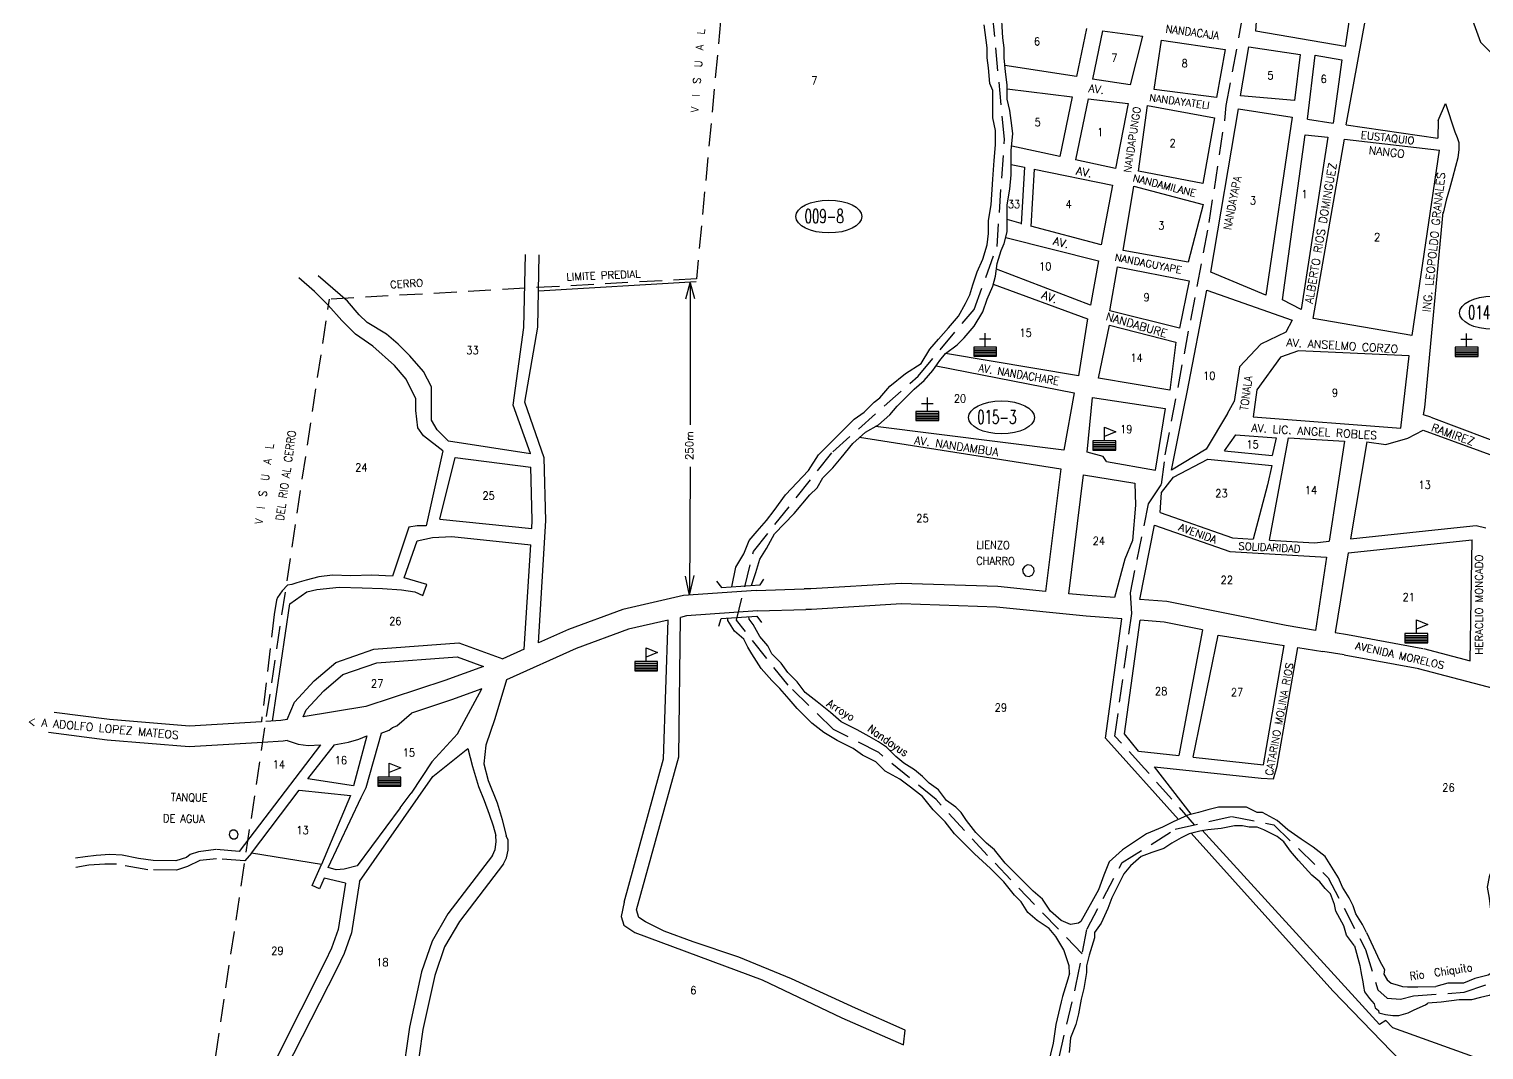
# Model space of a CAD drawing. Extents: x 518814 to 522207, y 1829203 to 1831578.
# Drawn here: x 518835 to 520107, y 1829952 to 1830845 of the extents above; entities that cross this region are included whole.
import ezdxf

# ---------------------------------------------------------------- set-up
doc = ezdxf.new("R2010")
doc.units = 0
doc.header["$LTSCALE"] = 80
doc.header["$MEASUREMENT"] = 0
doc.linetypes.add('HIDDEN', pattern=[0.375, 0.25, -0.125])
doc.layers.get('0').update_dxf_attribs({"linetype": 'CONTINUOUS'})
for name, color, linetype in [('4', 9, 'CONTINUOUS'), ('6', 10, 'HIDDEN'), ('9', 5, 'CONTINUOUS'), ('A', 3, 'CONTINUOUS'), ('C', 1, 'CONTINUOUS'), ('D', 6, 'CONTINUOUS'), ('F', 15, 'CONTINUOUS')]:
    doc.layers.add(name, color=color, linetype=linetype)
doc.styles.add('ROMANS', font='romans', dxfattribs={"height": 7})

# ---------------------------------------------------------------- blocks, each defined once
blk = doc.blocks.new('ESC')
for p, q in [((0, -2), (0, 10)), ((0, 10), (10, 6)), ((10, 6), (0, 2)), ((-10, -3.5), (10, -3.5)), ((-10, -5), (10, -5)), ((-10, -6.5), (10, -6.5)), ((-10, -8), (10, -8)), ((-10, -9.5), (10, -9.5))]:
    blk.add_line(p, q)
blk.add_lwpolyline([(-10, -2), (-10, -10), (10, -10), (10, -2)], close=True)
blk = doc.blocks.new('IGL')
for p, q in [((-5, 5), (5, 5)), ((0, -2), (0, 10)), ((-10, -3.5), (10, -3.5)), ((-10, -5), (10, -5)), ((-10, -6.5), (10, -6.5)), ((-10, -8), (10, -8)), ((-10, -9.5), (10, -9.5))]:
    blk.add_line(p, q)
blk.add_lwpolyline([(-10, -2), (-10, -10), (10, -10), (10, -2)], close=True)
blk = doc.blocks.new('ELL')
blk.add_circle((0, 0), 1)

msp = doc.modelspace()

# ---------------------------------------------------------------- linework, layer by layer
at = {"layer": '4', "color": 9, "linetype": 'HIDDEN'}
for p, q in [((519881.48343, 1830777.88388), (519899.001549, 1830871.873378)), ((518979.943278, 1829827.865077), (519097.21257, 1830608.378016))]:
    msp.add_line(p, q, dxfattribs=at)
at = {"layer": '4', "linetype": 'HIDDEN'}
msp.add_line((519880.163255, 1830764.571567), (519881.48343, 1830777.88388), dxfattribs=at)
at = {"layer": '4', "color": 9, "linetype": 'HIDDEN'}
msp.add_lwpolyline([(519492.629382, 1831419.224044), (519418.220054, 1830626.223935), (519097.21257, 1830608.378016)], dxfattribs=at)
at = {"layer": '4', "linetype": 'HIDDEN'}
for points in [[(519755.554694, 1830035.617433), (519672.805703, 1830121.640462), (519627.737215, 1830170.621232), (519577.556861, 1830211.69792), (519538.109155, 1830232.036333), (519498.406991, 1830270.647965), (519453.22945, 1830327.460114), (519468.056135, 1830387.718797), (519537.338967, 1830474.845451), (519612.133526, 1830541.161128), (519660.932541, 1830599.281915), (519681.052848, 1830654.392381), (519687.575589, 1830748.477989), (519675.352548, 1830876.245118), (519671.433451, 1830970.185322), (519699.603243, 1831009.742082), (519761.599961, 1831057.602784), (519800.138891, 1831102.525868), (519789.151786, 1831141.537362), (519778.669049, 1831161.792743)], [(519853.85231, 1830148.613787), (519810.136725, 1830197.822507), (519784.182478, 1830226.050101), (519798.85227, 1830333.314959), (519797.723824, 1830351.38062), (519813.522062, 1830429.28878), (519824.806517, 1830446.225336), (519828.191854, 1830472.194723), (519866.621908, 1830675.372369), (519880.163255, 1830764.571567)], [(519706.780411, 1829719.466471), (519715.815812, 1829845.476983), (519722.920171, 1829897.795233), (519735.318151, 1829944.965266), (519750.108485, 1830007.834409), (519759.859655, 1830057.57855), (519790.38545, 1830115.44488), (519836.973866, 1830144.814257), (519886.427199, 1830155.946767), (519923.08269, 1830148.624302), (519970.725287, 1830102.290343), (520002.92323, 1830040.075519), (520003.257153, 1830039.536148)], [(520045.272205, 1829998.889778), (520089.613672, 1830002.118206), (520120.793786, 1830012.996258), (520133.555277, 1830034.061692), (520122.640874, 1830067.852266), (520116.94739, 1830101.715542)], [(520003.257153, 1830039.536148), (520014.080771, 1830004.102249), (520022.145983, 1829996.930914), (520033.795735, 1829996.034498), (520045.272205, 1829998.889778)]]:
    msp.add_lwpolyline(points, dxfattribs=at)
at = {"layer": '6', "color": 10}
for p, q in [((519056.04377, 1830353.359573), (519051.852626, 1830347.291525)), ((519060.646038, 1830358.161337), (519056.04377, 1830353.359573)), ((519056.04377, 1830353.359573), (519056.04377, 1830353.359573)), ((519064.246845, 1830358.857607), (519060.646038, 1830358.161337)), ((519060.646038, 1830358.161337), (519060.646038, 1830358.161337)), ((519050.979098, 1830345.054328), (519048.95072, 1830332.463233)), ((519051.852626, 1830347.291525), (519050.979098, 1830345.054328)), ((519050.979098, 1830345.054328), (519050.979098, 1830345.054328)), ((519051.852626, 1830347.291525), (519051.852626, 1830347.291525)), ((519048.95072, 1830332.463233), (519037.745553, 1830238.652824)), ((519048.95072, 1830332.463233), (519048.95072, 1830332.463233)), ((518905.228453, 1830122.587472), (518893.244846, 1830121.766454)), ((518905.228453, 1830122.587472), (518905.228453, 1830122.587472)), ((518915.879791, 1830121.928233), (518905.228453, 1830122.587472)), ((518975.335569, 1830122.539841), (518972.388536, 1830120.083605)), ((518982.843886, 1830125.047923), (518975.335569, 1830122.539841)), ((518975.335569, 1830122.539841), (518975.335569, 1830122.539841)), ((518997.934034, 1830126.95264), (518982.843886, 1830125.047923)), ((518982.843886, 1830125.047923), (518982.843886, 1830125.047923)), ((518997.934034, 1830126.95264), (518997.934034, 1830126.95264)), ((519018.429234, 1830125.071104), (518997.934034, 1830126.95264)), ((519012.612979, 1830126.103194), (519012.612979, 1830126.103194)), ((518883.545306, 1830120.531259), (518875.335748, 1830119.283797)), ((518875.335748, 1830119.283797), (518875.335748, 1830119.283797)), ((518893.244846, 1830121.766454), (518883.545306, 1830120.531259)), ((518883.545306, 1830120.531259), (518883.545306, 1830120.531259)), ((518893.244846, 1830121.766454), (518893.244846, 1830121.766454)), ((518915.879791, 1830121.928233), (518915.879791, 1830121.928233)), ((518930.428861, 1830119.080506), (518915.879791, 1830121.928233)), ((518930.428861, 1830119.080506), (518930.428861, 1830119.080506)), ((518943.003247, 1830117.272402), (518930.428861, 1830119.080506)), ((518943.003247, 1830117.272402), (518943.003247, 1830117.272402)), ((518962.812828, 1830117.096363), (518943.003247, 1830117.272402)), ((518972.388536, 1830120.083605), (518962.812828, 1830117.096363)), ((518962.812828, 1830117.096363), (518962.812828, 1830117.096363)), ((518972.388536, 1830120.083605), (518972.388536, 1830120.083605))]:
    msp.add_line(p, q, dxfattribs=at)
at = {"layer": '6', "linetype": 'CONTINUOUS'}
for points in [[(519037.745553, 1830238.652824), (518974.825161, 1830234.82565), (518904.881889, 1830240.584683), (518856.58586, 1830246.805368)], [(519038.96438, 1830220.693693), (518974.632049, 1830216.780637), (518902.992613, 1830222.67933), (518851.523889, 1830229.308668)]]:
    msp.add_lwpolyline(points, dxfattribs=at)
at = {"layer": '6', "linetype": 'HIDDEN'}
msp.add_lwpolyline([(519023.395346, 1830117.070383), (518998.628424, 1830118.903733), (518984.055345, 1830117.190324), (518973.196965, 1830112.050104), (518963.481579, 1830108.908861), (518938.335865, 1830109.194429), (518911.189922, 1830114.049081), (518900.903039, 1830114.049081), (518886.90145, 1830113.192376), (518875.47158, 1830111.1934)], dxfattribs=at)
at = {"layer": '9', "linetype": 'CONTINUOUS'}
for points in [[(519686.042416, 1830837.133693), (519684.772495, 1830862.068139)], [(519479.529807, 1830414.672148), (519486.176994, 1830423.43931), (519496.170265, 1830437.187462), (519516.156807, 1830458.434606), (519524.900919, 1830472.182757), (519531.146714, 1830478.431917), (519541.139985, 1830488.430573), (519556.129891, 1830503.428556), (519564.874004, 1830509.677716), (519573.618116, 1830518.42654), (519578.614751, 1830522.176036), (519587.358864, 1830532.174692), (519601.099611, 1830543.42318), (519614.840359, 1830552.172003), (519622.335312, 1830564.670323), (519629.830266, 1830573.419147), (519638.574378, 1830583.417803), (519647.31849, 1830593.416458), (519653.564285, 1830604.664946), (519657.311761, 1830612.163938), (519659.810079, 1830620.912762), (519663.557556, 1830632.161249), (519668.554191, 1830643.409737), (519672.301668, 1830655.908057), (519673.550827, 1830665.906713), (519673.550827, 1830677.1552), (519676.049145, 1830690.903352), (519677.298304, 1830713.400328), (519678.547462, 1830729.648143), (519679.796621, 1830743.396295), (519679.796621, 1830755.894615), (519677.298304, 1830767.143102), (519677.298304, 1830780.891254), (519677.298304, 1830790.88991), (519674.799986, 1830797.13907), (519673.550827, 1830810.887221), (519672.301668, 1830819.636045), (519672.301668, 1830828.384869), (519669.761539, 1830848.458725)], [(519486.523021, 1830403.007049), (519503.665218, 1830420.939646), (519517.405966, 1830437.187462), (519523.65176, 1830443.436622), (519528.648396, 1830452.185446), (519537.392508, 1830460.934269), (519544.887461, 1830469.683093), (519554.880733, 1830482.181413), (519566.123162, 1830492.180069), (519577.365592, 1830498.429229), (519587.358864, 1830507.178052), (519593.604658, 1830514.677044), (519599.850452, 1830520.926204), (519608.594565, 1830529.675028), (519617.338677, 1830537.17402), (519624.83363, 1830545.922843), (519631.079425, 1830554.671667), (519636.07606, 1830560.920827), (519646.069331, 1830568.419819), (519652.315126, 1830574.668979), (519661.059238, 1830584.667635), (519668.554191, 1830597.165954), (519672.301668, 1830608.414442), (519677.298304, 1830619.66293), (519679.796621, 1830628.411754), (519681.04578, 1830639.660241), (519684.793257, 1830650.908729), (519687.291575, 1830657.157889), (519689.789892, 1830667.156545), (519689.789892, 1830678.405032), (519689.789892, 1830690.903352), (519692.28821, 1830704.651504), (519693.537369, 1830717.149823), (519693.537369, 1830728.398311), (519693.537369, 1830738.396967), (519694.786528, 1830753.394951), (519693.537369, 1830764.643438), (519692.28821, 1830773.392262), (519689.789892, 1830783.390918), (519689.789892, 1830795.889238), (519688.540734, 1830807.137725), (519687.291575, 1830819.636045), (519687.291575, 1830828.384869), (519686.042416, 1830837.133693)], [(519449.058037, 1830356.729239), (519452.722489, 1830373.844303), (519459.715702, 1830385.509402), (519464.377845, 1830397.1745), (519471.371058, 1830405.340069), (519479.529807, 1830414.672148)], [(519466.478283, 1830357.9872), (519470.205523, 1830369.178264), (519473.702129, 1830380.843362), (519479.529807, 1830390.175441), (519486.523021, 1830403.007049)], [(519744.363041, 1830018.63619), (519744.106389, 1830025.057861), (519739.444247, 1830039.05598), (519732.451033, 1830050.721078), (519726.623355, 1830057.720137), (519716.133535, 1830064.719196), (519707.974785, 1830071.718255), (519702.147107, 1830081.050334), (519696.319429, 1830086.882883), (519686.995144, 1830098.547981), (519675.339788, 1830110.21308), (519661.353361, 1830123.044688), (519643.870327, 1830140.542336), (519635.711578, 1830151.040924), (519625.221758, 1830161.539513), (519615.897473, 1830173.204611), (519605.407652, 1830181.37018), (519596.083368, 1830188.369239), (519583.262476, 1830195.368298), (519575.103727, 1830203.533867), (519563.448371, 1830209.366416), (519555.289622, 1830215.198965), (519541.303194, 1830222.198024), (519529.647838, 1830229.197083), (519519.158018, 1830237.362652), (519506.337126, 1830250.19426), (519499.343913, 1830258.359829), (519491.185163, 1830267.691908), (519484.19195, 1830274.690967), (519474.867665, 1830285.189556), (519466.708916, 1830298.021164), (519463.212309, 1830303.853713), (519459.715702, 1830310.852772), (519451.556953, 1830317.851831), (519445.729275, 1830327.18391), (519445.729275, 1830329.548103)], [(519754.282017, 1830064.094193), (519752.265138, 1830062.386176), (519745.271925, 1830061.219666), (519737.113175, 1830064.719196), (519727.788891, 1830072.884765), (519720.795677, 1830083.383353), (519712.636928, 1830090.382412), (519705.643714, 1830097.381471), (519696.319429, 1830106.71355), (519688.16068, 1830114.879119), (519678.836395, 1830126.544217), (519671.843182, 1830132.376767), (519662.518897, 1830141.708845), (519654.360148, 1830152.207434), (519649.698005, 1830159.206493), (519645.035863, 1830163.872532), (519636.877114, 1830169.705082), (519629.8839, 1830179.03716), (519621.725151, 1830184.869709), (519615.897473, 1830190.702259), (519608.904259, 1830196.534808), (519599.579974, 1830202.367357), (519592.586761, 1830208.199906), (519584.428012, 1830216.365475), (519577.434798, 1830221.031514), (519569.276049, 1830225.697554), (519558.786228, 1830231.530103), (519554.124086, 1830233.863123), (519549.461944, 1830236.196142), (519544.799801, 1830238.529162), (519535.475516, 1830246.694731), (519523.82016, 1830256.02681), (519513.33034, 1830264.192378), (519506.337126, 1830273.524457), (519498.178377, 1830281.690026), (519492.350699, 1830289.855595), (519484.19195, 1830298.021164), (519480.695343, 1830305.020223), (519473.702129, 1830313.185792), (519467.874451, 1830323.68438), (519464.377845, 1830328.35042), (519464.080355, 1830330.732331)], [(520004.047934, 1830054.352169), (520000.550462, 1830061.351228), (519994.721342, 1830070.683306), (519992.389694, 1830077.682365), (519988.892222, 1830084.681425), (519983.063102, 1830094.013503), (519979.56563, 1830102.179072), (519973.736511, 1830111.511151), (519967.907391, 1830120.84323), (519957.414975, 1830129.008798), (519946.92256, 1830136.007857), (519935.26432, 1830144.173426), (519925.937728, 1830152.338995), (519913.113665, 1830159.338054), (519908.450369, 1830159.338054), (519899.123777, 1830164.004094), (519890.96301, 1830164.004094), (519883.968066, 1830164.004094), (519874.641474, 1830164.004094), (519865.314883, 1830161.671074), (519857.154115, 1830159.338054), (519847.827523, 1830157.005035), (519835.00346, 1830151.172485), (519825.676868, 1830146.506446), (519811.686981, 1830140.673897), (519801.194565, 1830133.674838), (519790.702149, 1830126.675779), (519779.04391, 1830116.17719), (519774.380614, 1830104.512092), (519769.717318, 1830091.680484), (519763.888198, 1830081.181895), (519754.282017, 1830064.094193)], [(519993.555518, 1830042.68707), (519986.560574, 1830052.019149), (519984.228926, 1830060.184718), (519977.233982, 1830073.016326), (519976.068159, 1830078.848875), (519972.570687, 1830088.180954), (519967.907391, 1830092.846993), (519963.244095, 1830098.679543), (519956.249151, 1830104.512092), (519944.590912, 1830117.3437), (519937.595968, 1830125.509269), (519931.766848, 1830133.674838), (519925.937728, 1830138.340877), (519918.942785, 1830141.840407), (519914.279489, 1830144.173426), (519908.450369, 1830146.506446), (519901.455425, 1830146.506446), (519895.626305, 1830147.672956), (519888.631362, 1830147.672956), (519882.802242, 1830146.506446), (519876.973122, 1830145.339936), (519865.314883, 1830144.173426), (519858.319939, 1830143.006916), (519848.993347, 1830140.673897), (519841.998403, 1830137.174367), (519833.837636, 1830132.508328), (519826.842692, 1830127.842289), (519816.350276, 1830124.342759), (519807.023685, 1830120.84323), (519797.697093, 1830112.677661), (519791.867973, 1830105.678602), (519786.038853, 1830094.013503), (519781.375558, 1830084.681425), (519777.878086, 1830075.349346), (519772.048966, 1830062.517738), (519766.219846, 1830054.352169), (519766.219846, 1830049.686129), (519761.55655, 1830034.521501), (519759.224902, 1830025.189423), (519759.224902, 1830019.356874), (519756.893255, 1830005.358755), (519754.561607, 1829996.026677), (519752.229959, 1829983.195069), (519749.898311, 1829973.86299), (519745.235015, 1829962.197891), (519744.069191, 1829949.366283)], [(520128.163346, 1830116.601376), (520119.373385, 1830113.669952), (520113.513411, 1830108.784245), (520111.560086, 1830102.921397), (520109.606762, 1830094.127124), (520111.560086, 1830084.355711), (520112.536749, 1830074.584297), (520114.490073, 1830066.767166), (520117.42006, 1830057.972894), (520119.373385, 1830051.132905), (520120.350047, 1830045.270056), (520122.303372, 1830039.407208), (520122.303372, 1830033.54436), (520121.326709, 1830028.658653), (520116.443398, 1830020.841522), (520110.583424, 1830016.932957), (520098.863476, 1830014.001533), (520089.096853, 1830010.092967), (520075.423581, 1830010.092967), (520064.680295, 1830007.161543)], [(520145.743267, 1830105.852821), (520136.953306, 1830102.921397), (520132.069995, 1830099.989972), (520128.163346, 1830094.127124), (520127.186683, 1830088.264276), (520127.186683, 1830080.447145), (520134.023319, 1830059.927177), (520134.023319, 1830053.087187), (520134.999982, 1830046.247198), (520136.953306, 1830039.407208), (520137.929969, 1830034.521501), (520137.929969, 1830028.658653), (520135.976644, 1830023.772946), (520134.023319, 1830017.910098), (520129.140008, 1830011.070109), (520125.233359, 1830007.161543), (520120.350047, 1830004.230119), (520111.560086, 1829999.344413), (520103.746788, 1829997.39013), (520095.933489, 1829995.435847), (520085.190204, 1829995.435847), (520069.563607, 1829993.481564), (520057.843659, 1829992.504423)], [(520004.047934, 1830054.352169), (520015.87304, 1830029.201921), (520019.905647, 1830022.030586), (520019.457579, 1830017.99671), (520022.145983, 1830013.066418), (520025.730522, 1830009.928959), (520031.107331, 1830008.584333), (520035.588005, 1830007.239708), (520040.068678, 1830006.7915), (520049.030026, 1830006.7915), (520064.680295, 1830007.161543)], [(519993.555518, 1830042.68707), (519998.398413, 1830025.616254), (519999.294547, 1830020.237752), (519999.742615, 1830017.100293), (520001.086817, 1830011.273584), (520001.534884, 1830007.239708), (520002.431019, 1830002.309416), (520006.911693, 1829996.482706), (520010.944299, 1829992.000622), (520011.840434, 1829988.414954), (520014.528838, 1829986.173912), (520014.976905, 1829983.93287), (520020.801781, 1829982.588245), (520027.074725, 1829981.691828), (520032.451533, 1829981.691828), (520040.516746, 1829983.93287), (520045.893554, 1829986.622121), (520055.751036, 1829991.104205), (520057.843659, 1829992.504423)], [(519744.363041, 1830018.63619), (519742.903367, 1830013.524324), (519738.240071, 1829998.359696), (519737.074247, 1829993.693657), (519732.410951, 1829973.86299), (519730.079304, 1829957.531852), (519720.752712, 1829919.037027), (519717.25524, 1829907.371929), (519714.923592, 1829895.706831), (519712.591944, 1829881.708713), (519710.260296, 1829866.544085), (519706.762824, 1829835.048319), (519705.597, 1829821.050201), (519703.265352, 1829801.219534), (519703.265352, 1829789.554435), (519702.099529, 1829774.389807), (519700.933705, 1829763.891219), (519697.436233, 1829756.89216), (519691.404963, 1829753.443693)]]:
    msp.add_lwpolyline(points, dxfattribs=at)
at = {"layer": 'C', "color": 14, "linetype": 'CONTINUOUS'}
for points in [[(519408.958981, 1830608.555706), (519412.608819, 1830622.672852), (519416.582386, 1830608.923552)], [(519412.656648, 1830622.575552), (519412.656648, 1830498.511479)], [(519412.656648, 1830461.720064), (519412.143733, 1830349.471469), (519416.068349, 1830366.713021)], [(519412.143733, 1830349.471469), (519408.731852, 1830366.103354)]]:
    msp.add_lwpolyline(points, dxfattribs=at)
at = {"layer": 'F', "color": 15, "linetype": 'CONTINUOUS'}
for p, q in [((519907.329886, 1830842.881931), (519911.091551, 1830894.829646)), ((519986.466681, 1830760.809089), (520009.709271, 1830889.006117)), ((519993.191572, 1830881.173583), (519985.370176, 1830829.361033)), ((519773.241112, 1830843.180364), (519808.130552, 1830838.353648)), ((519808.130552, 1830838.353648), (519797.492846, 1830795.757854)), ((519808.130552, 1830838.353648), (519808.130552, 1830838.353648)), ((519818.436407, 1830791.824451), (519825.022038, 1830834.980859)), ((519825.022038, 1830834.980859), (519880.565542, 1830826.769943)), ((519985.370176, 1830829.361033), (519907.329886, 1830842.881931)), ((519880.565542, 1830826.769943), (519872.968705, 1830784.878787)), ((519880.565542, 1830826.769943), (519880.565542, 1830826.769943)), ((519894.011138, 1830786.172122), (519901.283127, 1830829.112459)), ((519901.283127, 1830829.112459), (519946.278673, 1830822.534087)), ((519946.278673, 1830822.534087), (519941.129475, 1830782.317232)), ((520103.904521, 1830833.063243), (520142.267861, 1830794.855705)), ((520103.904521, 1830833.063243), (520103.904521, 1830833.063243)), ((519750.491626, 1830803.055562), (519687.978636, 1830812.761726)), ((519952.615709, 1830765.700763), (519959.210616, 1830821.849515)), ((519959.210616, 1830821.849515), (519982.444245, 1830817.773786)), ((519982.444245, 1830817.773786), (519975.147208, 1830762.444823)), ((519797.492846, 1830795.757854), (519764.448635, 1830800.888508)), ((519689.789892, 1830792.434608), (519746.827354, 1830785.430395)), ((519797.492846, 1830795.757854), (519797.492846, 1830795.757854)), ((519818.436407, 1830791.824451), (519818.436407, 1830791.824451)), ((519872.968705, 1830784.878787), (519818.436407, 1830791.824451)), ((519872.968705, 1830784.878787), (519872.968705, 1830784.878787)), ((519941.129475, 1830782.317232), (519894.011138, 1830786.172122)), ((519760.876223, 1830783.705191), (519795.848382, 1830779.410602)), ((519795.848382, 1830779.410602), (519784.589574, 1830722.692512)), ((519795.848382, 1830779.410602), (519795.848382, 1830779.410602)), ((519804.807426, 1830720.390135), (519812.505898, 1830777.781503)), ((519812.505898, 1830777.781503), (519871.289884, 1830766.901867)), ((519868.051858, 1830632.087616), (519892.36232, 1830774.796369)), ((519892.36232, 1830774.796369), (519939.117103, 1830767.651395)), ((519871.289884, 1830766.901867), (519861.063638, 1830709.67829)), ((519871.289884, 1830766.901867), (519871.289884, 1830766.901867)), ((519939.117103, 1830767.651395), (519916.151934, 1830611.943117)), ((520066.71756, 1830764.79166), (520066.592694, 1830749.230387)), ((519930.750188, 1830607.90088), (519950.655498, 1830752.205927)), ((519970.396072, 1830749.959711), (519946.980962, 1830599.486045)), ((519957.384319, 1830591.519243), (519984.996362, 1830748.298391)), ((519735.974386, 1830733.227573), (519693.866812, 1830742.352414)), ((520067.829389, 1830738.873089), (520043.764012, 1830576.704636)), ((519693.537369, 1830726.160978), (519705.08273, 1830723.819829)), ((519713.547722, 1830722.103312), (519781.963166, 1830708.230144)), ((519784.589574, 1830722.692512), (519749.760811, 1830730.240012)), ((519784.589574, 1830722.692512), (519784.589574, 1830722.692512)), ((519804.807426, 1830720.390135), (519804.807426, 1830720.390135)), ((519861.063638, 1830709.67829), (519804.807426, 1830720.390135)), ((519781.963166, 1830708.230144), (519772.089662, 1830655.87184)), ((519781.963166, 1830708.230144), (519781.963166, 1830708.230144)), ((519861.063638, 1830709.67829), (519861.063638, 1830709.67829)), ((519791.240272, 1830651.085134), (519800.701808, 1830707.330028)), ((519800.701808, 1830707.330028), (519861.347126, 1830691.171988)), ((519861.347126, 1830691.171988), (519848.253871, 1830640.862026)), ((519861.347126, 1830691.171988), (519861.347126, 1830691.171988)), ((520055.217594, 1830513.755129), (520071.278682, 1830684.346836)), ((519702.28277, 1830674.588652), (519689.789892, 1830677.938276)), ((519772.089662, 1830655.87184), (519710.716775, 1830672.327304)), ((519688.618642, 1830662.469019), (519769.720698, 1830641.905681)), ((519772.089662, 1830655.87184), (519772.089662, 1830655.87184)), ((519791.240272, 1830651.085134), (519791.240272, 1830651.085134)), ((519848.253871, 1830640.862026), (519791.240272, 1830651.085134)), ((519762.74057, 1830603.135657), (519680.496954, 1830634.718145)), ((519769.720698, 1830641.905681), (519762.74057, 1830603.135657)), ((519769.720698, 1830641.905681), (519769.720698, 1830641.905681)), ((519779.567703, 1830598.133647), (519786.332325, 1830636.53685)), ((519786.332325, 1830636.53685), (519849.127183, 1830624.347132)), ((519848.253871, 1830640.862026), (519848.253871, 1830640.862026)), ((519916.151934, 1830611.943117), (519868.051858, 1830632.087616)), ((519417.905826, 1830623.432716), (519280.071268, 1830615.494351)), ((519677.825468, 1830621.509), (519760.149578, 1830591.043025)), ((519849.127183, 1830624.347132), (519840.53793, 1830582.970863)), ((519849.127183, 1830624.347132), (519849.127183, 1830624.347132)), ((519847.303997, 1830527.113519), (519864.635892, 1830616.114462)), ((519864.635892, 1830616.114462), (519939.253938, 1830589.996512)), ((519946.980962, 1830599.486045), (519930.750188, 1830607.90088)), ((519762.74057, 1830603.135657), (519762.74057, 1830603.135657)), ((519779.567703, 1830598.133647), (519779.567703, 1830598.133647)), ((519840.53793, 1830582.970863), (519779.567703, 1830598.133647)), ((519760.149578, 1830591.043025), (519752.375144, 1830541.283644)), ((519760.149578, 1830591.043025), (519760.149578, 1830591.043025)), ((519769.815101, 1830539.142796), (519779.292716, 1830585.756375)), ((519779.292716, 1830585.756375), (519837.456992, 1830570.885553)), ((519840.53793, 1830582.970863), (519840.53793, 1830582.970863)), ((519939.253938, 1830589.996512), (519933.685695, 1830579.448542)), ((520043.764012, 1830576.704636), (519957.384319, 1830591.519243)), ((519837.456992, 1830570.885553), (519832.136165, 1830528.710354)), ((519837.456992, 1830570.885553), (519837.456992, 1830570.885553)), ((519911.615709, 1830568.907162), (519893.166928, 1830549.050629)), ((519933.685695, 1830579.448542), (519911.615709, 1830568.907162)), ((519911.615709, 1830568.907162), (519911.615709, 1830568.907162)), ((519933.685695, 1830579.448542), (519933.685695, 1830579.448542)), ((520042.263681, 1830575.825633), (520042.263681, 1830575.825633)), ((519752.375144, 1830541.283644), (519636.067059, 1830560.909569)), ((519928.831186, 1830557.768664), (519908.152036, 1830529.204487)), ((519944.695348, 1830563.282217), (519928.831186, 1830557.768664)), ((519928.831186, 1830557.768664), (519928.831186, 1830557.768664)), ((520041.357925, 1830558.717258), (519944.695348, 1830563.282217)), ((520034.253455, 1830495.56637), (520041.357925, 1830558.717258)), ((520041.357925, 1830558.717258), (520041.357925, 1830558.717258)), ((519627.763583, 1830550.026987), (519748.463201, 1830526.460446)), ((519893.166928, 1830549.050629), (519888.393585, 1830518.748575)), ((519893.166928, 1830549.050629), (519893.166928, 1830549.050629)), ((519752.375144, 1830541.283644), (519752.375144, 1830541.283644)), ((519769.815101, 1830539.142796), (519769.815101, 1830539.142796)), ((519832.136165, 1830528.710354), (519769.815101, 1830539.142796)), ((519748.463201, 1830526.460446), (519739.431436, 1830476.2198)), ((519748.463201, 1830526.460446), (519748.463201, 1830526.460446)), ((519759.908525, 1830474.533618), (519764.595357, 1830522.468934)), ((519764.595357, 1830522.468934), (519828.205692, 1830512.647294)), ((519832.136165, 1830528.710354), (519832.136165, 1830528.710354)), ((519844.42941, 1830512.774874), (519847.303997, 1830527.113519)), ((519847.303997, 1830527.113519), (519847.303997, 1830527.113519)), ((519882.557316, 1830508.334624), (519888.393585, 1830518.748575)), ((519888.393585, 1830518.748575), (519888.393585, 1830518.748575)), ((519908.152036, 1830529.204487), (519905.047442, 1830505.498233)), ((519908.152036, 1830529.204487), (519908.152036, 1830529.204487)), ((519828.205692, 1830512.647294), (519819.275147, 1830458.772651)), ((519828.205692, 1830512.647294), (519828.205692, 1830512.647294)), ((519833.741786, 1830458.808556), (519844.42941, 1830512.774874)), ((519882.557316, 1830508.334624), (519863.838642, 1830477.110855)), ((519882.557316, 1830508.334624), (519882.557316, 1830508.334624)), ((519905.047442, 1830505.498233), (520034.253455, 1830495.56637)), ((519905.047442, 1830505.498233), (519905.047442, 1830505.498233)), ((520054.078016, 1830507.076391), (520055.217594, 1830513.755129)), ((520060.507, 1830505.274), (520054.078016, 1830507.076391)), ((520055.217594, 1830513.755129), (520055.217594, 1830513.755129)), ((520060.507, 1830505.274), (520173.183974, 1830462.477764)), ((519739.431436, 1830476.2198), (519574.77643, 1830496.99003)), ((520034.253455, 1830495.56637), (520034.253455, 1830495.56637)), ((520040.372004, 1830486.723952), (520053.728863, 1830493.775145)), ((520053.728863, 1830493.775145), (520127.996599, 1830466.804029)), ((519198.491063, 1830484.615608), (519198.491063, 1830484.615608)), ((519272.951952, 1830473.003359), (519201.425154, 1830484.158034)), ((519560.88852, 1830487.524546), (519736.746939, 1830459.87809)), ((519879.991166, 1830475.84184), (519889.961802, 1830489.841913)), ((519889.961802, 1830489.841913), (519925.116193, 1830487.196298)), ((519919.236181, 1830397.620156), (519936.024975, 1830487.033267)), ((519925.116193, 1830487.196298), (519921.808978, 1830471.708935)), ((519925.116193, 1830487.196298), (519925.116193, 1830487.196298)), ((519936.024975, 1830487.033267), (519984.829635, 1830484.303664)), ((519984.829635, 1830484.303664), (519971.420843, 1830396.701625)), ((519984.829635, 1830484.303664), (519984.829635, 1830484.303664)), ((520004.319986, 1830483.512327), (519990.291268, 1830398.714256)), ((520004.319986, 1830483.512327), (520021.00629, 1830481.132714)), ((520021.00629, 1830481.132714), (520040.372004, 1830486.723952)), ((520021.00629, 1830481.132714), (520021.00629, 1830481.132714)), ((520040.372004, 1830486.723952), (520040.372004, 1830486.723952)), ((519196.505069, 1830475.765639), (519181.744009, 1830409.98753)), ((519193.802332, 1830415.80799), (519207.273381, 1830469.982738)), ((519207.273381, 1830469.982738), (519273.283131, 1830461.387778)), ((519207.273381, 1830469.982738), (519207.273381, 1830469.982738)), ((519739.431436, 1830476.2198), (519739.431436, 1830476.2198)), ((519759.908525, 1830474.533618), (519759.908525, 1830474.533618)), ((519773.734674, 1830470.826597), (519759.908525, 1830474.533618)), ((519773.734674, 1830470.826597), (519773.734674, 1830470.826597)), ((519776.893405, 1830466.431312), (519773.734674, 1830470.826597)), ((519863.838642, 1830477.110855), (519833.741786, 1830458.808556)), ((519863.838642, 1830477.110855), (519863.838642, 1830477.110855)), ((519736.746939, 1830459.87809), (519723.477629, 1830352.777915)), ((519736.746939, 1830459.87809), (519736.746939, 1830459.87809)), ((519743.790101, 1830350.751439), (519756.639993, 1830454.580232)), ((519833.741786, 1830458.808556), (519833.741786, 1830458.808556)), ((519918.83602, 1830457.78686), (519918.83602, 1830457.78686)), ((519917.558618, 1830445.924624), (519904.982128, 1830398.439124)), ((519917.558618, 1830445.924624), (519917.558618, 1830445.924624)), ((519802.100085, 1830428.147961), (519799.609015, 1830397.311743)), ((519802.100085, 1830428.147961), (519802.100085, 1830428.147961)), ((519823.583315, 1830421.703828), (519824.91761, 1830439.188227)), ((519823.583315, 1830421.703828), (519886.918, 1830399.477)), ((519166.785056, 1830408.830936), (519152.332246, 1830365.922116)), ((519173.902942, 1830409.974699), (519166.785056, 1830408.830936)), ((519166.785056, 1830408.830936), (519166.785056, 1830408.830936)), ((519181.744009, 1830409.98753), (519173.902942, 1830409.974699)), ((519173.902942, 1830409.974699), (519173.902942, 1830409.974699)), ((519181.744009, 1830409.98753), (519181.744009, 1830409.98753)), ((519805.931848, 1830345.581853), (519818.785022, 1830410.670278)), ((519818.785022, 1830410.670278), (519884.541, 1830387.593)), ((519907.796747, 1830409.066382), (519907.796747, 1830409.066382)), ((519922.377316, 1830414.349091), (519922.377316, 1830414.349091)), ((519990.291268, 1830398.714256), (520064.003, 1830406.576)), ((520064.003, 1830406.576), (520100.058, 1830410.422)), ((520100.058, 1830410.422), (520108.647, 1830408.401)), ((519162.694202, 1830364.637132), (519174.080582, 1830397.100607)), ((519174.080582, 1830397.100607), (519187.345728, 1830400.02271)), ((519174.080582, 1830397.100607), (519174.080582, 1830397.100607)), ((519187.345728, 1830400.02271), (519204.33072, 1830400.898997)), ((519187.345728, 1830400.02271), (519187.345728, 1830400.02271)), ((519204.33072, 1830400.898997), (519273.258635, 1830393.518295)), ((519204.33072, 1830400.898997), (519204.33072, 1830400.898997)), ((519799.609015, 1830397.311743), (519792.863178, 1830380.910716)), ((519799.609015, 1830397.311743), (519799.609015, 1830397.311743)), ((519886.918, 1830399.477), (519904.982128, 1830398.439124)), ((519919.236181, 1830397.620156), (519958.748, 1830395.35)), ((519958.748, 1830395.35), (519971.420843, 1830396.701625)), ((519988.258934, 1830386.429592), (520096.493, 1830397.973)), ((520094.940929, 1830291.965448), (520096.492734, 1830397.972972)), ((519792.863178, 1830380.910716), (519783.800359, 1830347.287158)), ((519792.863178, 1830380.910716), (519792.863178, 1830380.910716)), ((519884.541, 1830387.593), (519969.281579, 1830382.725432)), ((519969.281579, 1830382.725432), (519959.44157, 1830318.438894)), ((519988.258934, 1830386.429592), (519976.731828, 1830316.752778)), ((519087.977016, 1830365.38373), (519076.995201, 1830362.667531)), ((519099.901837, 1830366.955711), (519087.977016, 1830365.38373)), ((519087.977016, 1830365.38373), (519087.977016, 1830365.38373)), ((519099.901837, 1830366.955711), (519099.901837, 1830366.955711)), ((519115.864376, 1830366.33711), (519099.901837, 1830366.955711)), ((519134.377253, 1830367.060549), (519115.864376, 1830366.33711)), ((519115.864376, 1830366.33711), (519115.864376, 1830366.33711)), ((519134.377253, 1830367.060549), (519134.377253, 1830367.060549)), ((519152.332246, 1830365.922116), (519134.377253, 1830367.060549)), ((519152.332246, 1830365.922116), (519152.332246, 1830365.922116)), ((519162.694202, 1830364.637132), (519162.694202, 1830364.637132)), ((519182.289816, 1830358.843663), (519162.694202, 1830364.637132)), ((519704.952359, 1830374.664364), (519703.440857, 1830371.85823)), ((519703.440857, 1830371.85823), (519703.867429, 1830368.699582)), ((519703.867429, 1830368.699582), (519706.06914, 1830366.394915)), ((519707.824594, 1830376.046134), (519704.952359, 1830374.664364)), ((519706.06914, 1830366.394915), (519709.20501, 1830365.824534)), ((519710.960465, 1830375.475752), (519707.824594, 1830376.046134)), ((519709.20501, 1830365.824534), (519712.077245, 1830367.206303)), ((519713.162175, 1830373.171085), (519710.960465, 1830375.475752)), ((519712.077245, 1830367.206303), (519713.588748, 1830370.012437)), ((519713.588748, 1830370.012437), (519713.162175, 1830373.171085)), ((519062.551178, 1830341.761037), (519077.530162, 1830352.288378)), ((519068.82875, 1830360.289298), (519064.246845, 1830358.857607)), ((519076.995201, 1830362.667531), (519068.82875, 1830360.289298)), ((519068.82875, 1830360.289298), (519068.82875, 1830360.289298)), ((519076.995201, 1830362.667531), (519076.995201, 1830362.667531)), ((519077.530162, 1830352.288378), (519086.184615, 1830354.529303)), ((519077.530162, 1830352.288378), (519077.530162, 1830352.288378)), ((519086.184615, 1830354.529303), (519105.744264, 1830356.367224)), ((519086.184615, 1830354.529303), (519086.184615, 1830354.529303)), ((519105.744264, 1830356.367224), (519125.740088, 1830355.938374)), ((519105.744264, 1830356.367224), (519105.744264, 1830356.367224)), ((519125.740088, 1830355.938374), (519143.70061, 1830355.1699)), ((519125.740088, 1830355.938374), (519125.740088, 1830355.938374)), ((519143.70061, 1830355.1699), (519160.405742, 1830354.050147)), ((519143.70061, 1830355.1699), (519143.70061, 1830355.1699)), ((519160.405742, 1830354.050147), (519172.013822, 1830352.496511)), ((519160.405742, 1830354.050147), (519160.405742, 1830354.050147)), ((519172.013822, 1830352.496511), (519179.022675, 1830349.021388)), ((519172.013822, 1830352.496511), (519172.013822, 1830352.496511)), ((519179.022675, 1830349.021388), (519182.289816, 1830358.843663)), ((519182.289816, 1830358.843663), (519182.289816, 1830358.843663)), ((519047.397617, 1830239.239917), (519062.551178, 1830341.761037)), ((519179.022675, 1830349.021388), (519179.022675, 1830349.021388)), ((519775.950512, 1830224.265955), (519790.214517, 1830328.73957)), ((519792.512179, 1830228.268918), (519806.375162, 1830327.494339)), ((519860.887579, 1830319.20138), (519840.009961, 1830209.167812)), ((519852.630651, 1830207.80329), (519874.486519, 1830314.598027)), ((519874.486519, 1830314.598027), (519932.273695, 1830305.5181)), ((519976.731828, 1830316.752778), (519987.683, 1830315.032)), ((519987.683, 1830315.032), (520053.423, 1830302.834)), ((519914.205, 1830201.146), (519932.273695, 1830305.5181)), ((519926.159, 1830199.854), (519944.129762, 1830303.655192)), ((519944.129762, 1830303.655192), (519965.935, 1830300.229)), ((519984.643, 1830297.289), (519965.935, 1830300.229)), ((519984.643, 1830297.289), (520049.79, 1830285.201)), ((519252.213854, 1830275.429414), (519241.788357, 1830241.191427)), ((519241.788357, 1830241.191427), (519234.165476, 1830218.302782)), ((519241.788357, 1830241.191427), (519241.788357, 1830241.191427)), ((519129.99999, 1830226.328741), (519118.277983, 1830182.53052)), ((519129.410002, 1830181.244028), (519142.888488, 1830228.799897)), ((519209.350882, 1830228.14035), (519186.692867, 1830203.760552)), ((519775.950512, 1830224.265955), (519839.776951, 1830153.343531)), ((519792.512179, 1830228.268918), (519792.512179, 1830228.268918)), ((519804.634508, 1830212.992532), (519792.512179, 1830228.268918)), ((519089.378632, 1830218.499573), (519018.429234, 1830125.071104)), ((519078.39837, 1830188.877158), (519101.688239, 1830218.655715)), ((519187.658476, 1830190.744669), (519218.366876, 1830215.168514)), ((519218.366876, 1830215.168514), (519222.324788, 1830199.607632)), ((519218.366876, 1830215.168514), (519218.366876, 1830215.168514)), ((519234.165476, 1830218.302782), (519232.229101, 1830201.829878)), ((519234.165476, 1830218.302782), (519234.165476, 1830218.302782)), ((519804.634508, 1830212.992532), (519840.009961, 1830209.167812)), ((519186.692867, 1830203.760552), (519168.810144, 1830176.274708)), ((519186.692867, 1830203.760552), (519186.692867, 1830203.760552)), ((519222.324788, 1830199.607632), (519227.724443, 1830182.144994)), ((519222.324788, 1830199.607632), (519222.324788, 1830199.607632)), ((519232.229101, 1830201.829878), (519235.951985, 1830187.272621)), ((519232.229101, 1830201.829878), (519232.229101, 1830201.829878)), ((519818.766089, 1830199.394528), (519912.154, 1830189.298)), ((519852.630651, 1830207.80329), (519914.205, 1830201.146)), ((519118.277983, 1830182.53052), (519078.39837, 1830188.877158)), ((519123.675419, 1830098.945788), (519187.658476, 1830190.744669)), ((519187.658476, 1830190.744669), (519187.658476, 1830190.744669)), ((519235.951985, 1830187.272621), (519243.849677, 1830167.652413)), ((519235.951985, 1830187.272621), (519235.951985, 1830187.272621)), ((519029.231234, 1830123.854613), (519070.807975, 1830178.869466)), ((519070.807975, 1830178.869466), (519115.803171, 1830174.196571)), ((519070.807975, 1830178.869466), (519070.807975, 1830178.869466)), ((519115.803171, 1830174.196571), (519090.278119, 1830113.821256)), ((519115.803171, 1830174.196571), (519115.803171, 1830174.196571)), ((519118.277983, 1830182.53052), (519118.277983, 1830182.53052)), ((519124.876004, 1830172.310783), (519129.410002, 1830181.244028)), ((519129.410002, 1830181.244028), (519129.410002, 1830181.244028)), ((519159.118885, 1830163.548106), (519168.810144, 1830176.274708)), ((519168.810144, 1830176.274708), (519168.810144, 1830176.274708)), ((519227.724443, 1830182.144994), (519232.469045, 1830169.702705)), ((519227.724443, 1830182.144994), (519227.724443, 1830182.144994)), ((519096.04817, 1830111.10473), (519124.876004, 1830172.310783)), ((519159.118885, 1830163.548106), (519121.423433, 1830112.605709)), ((519124.876004, 1830172.310783), (519124.876004, 1830172.310783)), ((519159.118885, 1830163.548106), (519159.118885, 1830163.548106)), ((519232.469045, 1830169.702705), (519237.012935, 1830157.883485)), ((519232.469045, 1830169.702705), (519232.469045, 1830169.702705)), ((519243.849677, 1830167.652413), (519248.29248, 1830153.084397)), ((519243.849677, 1830167.652413), (519243.849677, 1830167.652413)), ((519237.012935, 1830157.883485), (519240.581145, 1830147.699028)), ((519237.012935, 1830157.883485), (519237.012935, 1830157.883485)), ((519248.29248, 1830153.084397), (519251.762865, 1830139.030969)), ((519248.29248, 1830153.084397), (519248.29248, 1830153.084397)), ((519010.236273, 1830142.360945), (519009.526028, 1830140.007904)), ((519009.526028, 1830140.007904), (519010.334511, 1830137.686782)), ((519012.193956, 1830143.847124), (519010.236273, 1830142.360945)), ((519010.334511, 1830137.686782), (519012.352908, 1830136.28417)), ((519014.651309, 1830143.89877), (519012.193956, 1830143.847124)), ((519012.352908, 1830136.28417), (519014.810261, 1830136.335816)), ((519016.669706, 1830142.496157), (519014.651309, 1830143.89877)), ((519014.810261, 1830136.335816), (519016.767944, 1830137.821994)), ((519017.478189, 1830140.175036), (519016.669706, 1830142.496157)), ((519016.767944, 1830137.821994), (519017.478189, 1830140.175036)), ((519240.581145, 1830147.699028), (519242.895798, 1830139.293501)), ((519240.581145, 1830147.699028), (519240.581145, 1830147.699028)), ((519850.777342, 1830141.120158), (519974.719949, 1830003.398074)), ((519090.278119, 1830113.821256), (519029.231234, 1830123.854613)), ((519090.278119, 1830113.821256), (519090.278119, 1830113.821256)), ((519103.121227, 1830109.248828), (519096.04817, 1830111.10473)), ((519110.219849, 1830109.77281), (519103.121227, 1830109.248828)), ((519121.423433, 1830112.605709), (519110.219849, 1830109.77281)), ((519110.219849, 1830109.77281), (519110.219849, 1830109.77281)), ((519121.423433, 1830112.605709), (519121.423433, 1830112.605709)), ((519103.121227, 1830109.248828), (519103.121227, 1830109.248828)), ((519111.308495, 1830097.618807), (519104.778504, 1830056.962136)), ((519123.675419, 1830098.945788), (519116.459444, 1830054.018079)), ((519355.135662, 1830080.934421), (519352.429674, 1830068.323794)), ((519367.898949, 1830067.554744), (519365.834993, 1830074.227837)), ((519352.429674, 1830068.323794), (519354.722019, 1830060.881055)), ((519354.722019, 1830060.881055), (519364.414865, 1830054.461994)), ((519373.608094, 1830063.554447), (519367.898949, 1830067.554744)), ((519379.359479, 1830060.822816), (519373.608094, 1830063.554447)), ((519390.101048, 1830055.384897), (519379.359479, 1830060.822816)), ((519104.778504, 1830056.962136), (519099.101209, 1830040.629621)), ((519116.459444, 1830054.018079), (519110.228783, 1830036.093636)), ((519364.414865, 1830054.461994), (519475.55993, 1830012.913376)), ((519415.195587, 1830046.166923), (519390.101048, 1830055.384897)), ((519455.387397, 1830032.636083), (519415.195587, 1830046.166923)), ((519099.101209, 1830040.629621), (519093.617185, 1830028.968724)), ((519110.228783, 1830036.093636), (519103.804851, 1830022.434174)), ((519501.246114, 1830013.83628), (519455.387397, 1830032.636083)), ((519475.55993, 1830012.913376), (519545.320849, 1829979.600993)), ((519557.288247, 1829988.093055), (519501.246114, 1830013.83628)), ((519974.719949, 1830003.398074), (520106.759882, 1829867.177092)), ((519600.84647, 1829968.861816), (519557.288247, 1829988.093055)), ((519545.320849, 1829979.600993), (519599.155414, 1829956.217397)), ((520021.143311, 1829977.408802), (520026.767491, 1829971.23969)), ((520026.767491, 1829971.23969), (520144.012062, 1829928.993824)), ((520026.767491, 1829971.23969), (520026.767491, 1829971.23969)), ((519599.155414, 1829956.217397), (519600.84647, 1829968.861816))]:
    msp.add_line(p, q, dxfattribs=at)
for points in [[(520067.662103, 1830882.504374), (520082.831372, 1830873.503423), (520094.602202, 1830858.780446), (520103.904521, 1830833.063243)], [(519759.236372, 1830845.117824), (519750.491626, 1830803.055562)], [(519773.241112, 1830843.180364), (519764.448635, 1830800.888508)], [(519746.827354, 1830785.430395), (519735.974386, 1830733.227573)], [(519760.876223, 1830783.705191), (519749.760811, 1830730.240012)], [(520066.71756, 1830764.79166), (520073.187289, 1830779.587581), (520081.43352, 1830754.835557), (520083.495078, 1830749.678886), (520085.041246, 1830745.553549), (520085.041246, 1830739.365543), (520084.010467, 1830732.146203), (520081.94891, 1830724.411195), (520079.371962, 1830714.613519), (520076.795015, 1830704.815844), (520073.702678, 1830695.018168), (520071.125731, 1830683.67349)], [(519952.615709, 1830765.700763), (519975.147208, 1830762.444823)], [(519986.466681, 1830760.809089), (520066.592694, 1830749.230387)], [(519950.655498, 1830752.205927), (519970.396072, 1830749.959711)], [(519984.996362, 1830748.298391), (520068.033394, 1830738.849876)], [(519705.08273, 1830723.819829), (519702.250828, 1830674.027036)], [(519713.547722, 1830722.103312), (519710.698971, 1830672.014271)], [(519196.505069, 1830475.765639), (519179.634116, 1830488.895572), (519174.517191, 1830495.72234), (519172.81155, 1830511.082567), (519172.81155, 1830521.322719), (519164.283342, 1830538.389638), (519154.049492, 1830550.336481), (519135.287435, 1830567.403401), (519119.936661, 1830577.643552), (519107.99717, 1830589.590396), (519096.057679, 1830603.243931), (519084.118188, 1830615.190775), (519070.473056, 1830627.137619)], [(519201.425154, 1830484.158034), (519191.573607, 1830494.015648), (519186.456682, 1830502.549107), (519186.456682, 1830511.082567), (519186.456682, 1830519.616027), (519186.456682, 1830531.56287), (519179.634116, 1830545.216406), (519167.694625, 1830558.869941), (519157.460776, 1830569.110093), (519147.226926, 1830577.643552), (519130.170511, 1830587.883704), (519123.347944, 1830594.710472), (519113.114095, 1830606.657315), (519087.529471, 1830628.844311)], [(519272.939906, 1830473.425854), (519258.023188, 1830515.716313), (519267.381621, 1830583.483303)], [(519285.05426, 1830469.586121), (519268.103471, 1830518.238696), (519279.390994, 1830583.791426)], [(519776.893405, 1830466.431312), (519819.652869, 1830458.704394)], [(519824.91761, 1830439.188227), (519835.266186, 1830452.693821), (519865.332763, 1830468.338855), (519921.256596, 1830462.923266), (519917.558618, 1830445.924624)], [(519879.991166, 1830475.84184), (519921.808978, 1830471.708935)], [(519756.639993, 1830454.580232), (519801.59162, 1830447.278233), (519802.100085, 1830428.147961)], [(519435.733654, 1830361.60375), (519440.031423, 1830356.077404), (519473.962995, 1830358.52769), (519477.202703, 1830363.562472)], [(519355.135662, 1830080.934421), (519389.272925, 1830206.405158), (519393.483502, 1830327.539865)], [(519365.834993, 1830074.227837), (519402.89838, 1830208.109475), (519404.208209, 1830330.004641)], [(519437.671803, 1830322.323002), (519439.878393, 1830329.170536), (519470.876915, 1830331.170924), (519475.16424, 1830325.636473)], [(520053.887747, 1830302.723199), (520094.940929, 1830291.965448)], [(520049.325005, 1830285.311095), (520266.24178, 1830228.469299)], [(519209.350882, 1830228.14035), (519230.571222, 1830267.431503)], [(519156.272201, 1830235.169614), (519169.087399, 1830246.291508)], [(519101.09959, 1830218.553269), (519113.924058, 1830220.785175), (519122.845428, 1830223.575057), (519129.99999, 1830226.328741)], [(519142.360924, 1830228.596845), (519149.609537, 1830231.386728), (519152.397465, 1830233.618633), (519156.272201, 1830235.169614)], [(519060.161017, 1830222.351442), (519069.874796, 1830219.111246), (519078.796166, 1830217.995293), (519089.378632, 1830218.499573)], [(519850.893651, 1830157.797336), (519818.766089, 1830199.394528)], [(519912.154, 1830189.298), (519922.831267, 1830188.85482), (519926.159, 1830199.854)], [(519239.816224, 1830121.689542), (519242.29422, 1830127.037107), (519243.038467, 1830133.739556), (519242.895798, 1830139.293501)], [(519249.350734, 1830114.40304), (519251.969434, 1830119.589943), (519253.457928, 1830126.292391), (519253.457928, 1830135.228989), (519251.762865, 1830139.030969)], [(520021.143311, 1829977.408802), (520015.394325, 1829973.957308), (519860.507327, 1830143.90245)], [(519029.231234, 1830123.854613), (519023.395346, 1830117.070383)], [(519111.308495, 1830097.618807), (519092.602464, 1830101.868135), (519088.561106, 1830092.43186), (519082.27455, 1830095.577285), (519090.278119, 1830113.821256)], [(519239.816224, 1830121.689542), (519200.884167, 1830070.746293), (519187.001022, 1830046.821358), (519177.76732, 1830019.872748), (519167.228562, 1829971.665194), (519160.453516, 1829924.963231), (519158.136097, 1829862.353495)], [(519249.350734, 1830114.40304), (519210.881078, 1830064.064849), (519197.971321, 1830041.817363), (519189.343089, 1830016.635821), (519179.042925, 1829969.519667), (519172.42152, 1829923.876788), (519171.953838, 1829911.241408)]]:
    msp.add_lwpolyline(points, dxfattribs=at)
at = {"layer": 'F', "linetype": 'CONTINUOUS'}
for points in [[(519267.381621, 1830583.483303), (519268.751427, 1830647.320595)], [(519279.390994, 1830583.791426), (519280.748665, 1830647.063161)], [(519272.951952, 1830473.003359), (519272.939906, 1830473.425854)], [(519279.938531, 1830307.66269), (519286.613173, 1830414.909736), (519285.05426, 1830469.586121)], [(519274.147983, 1830407.808192), (519274.602534, 1830415.111847), (519273.283131, 1830461.387778)], [(519193.802332, 1830415.80799), (519274.147983, 1830407.808192)], [(519267.568466, 1830302.089598), (519273.258635, 1830393.518295)], [(519470.318888, 1830353.558959), (519406.965894, 1830349.107665), (519353.760976, 1830336.879996), (519306.327725, 1830319.551828), (519279.938531, 1830307.66269)], [(519470.318888, 1830353.558959), (519512.371556, 1830354.921918)], [(519723.477629, 1830352.777915), (519681.695492, 1830356.946316), (519597.187879, 1830359.757745), (519518.323744, 1830354.904286), (519512.371556, 1830354.921918)], [(519790.214517, 1830328.73957), (519758.996191, 1830331.145045), (519680.501485, 1830338.97608), (519597.442032, 1830341.739331), (519518.850462, 1830336.902646), (519513.819321, 1830336.91755)], [(519783.800359, 1830347.287158), (519760.581274, 1830349.076265), (519743.790101, 1830350.751439)], [(519959.44157, 1830318.438894), (519934.053032, 1830323.050211), (519829.554912, 1830343.761618), (519805.931848, 1830345.581853)], [(519393.483502, 1830327.539865), (519358.884839, 1830319.588326), (519313.121917, 1830302.870357), (519252.213854, 1830275.429414)], [(519471.58049, 1830335.603226), (519409.628659, 1830331.25038), (519404.208209, 1830330.004641)], [(519471.58049, 1830335.603226), (519513.819321, 1830336.91755)], [(519860.887579, 1830319.20138), (519827.105101, 1830325.897028), (519806.375162, 1830327.494339)], [(519060.411655, 1830240.642894), (519066.690705, 1830255.721588), (519084.041367, 1830274.529332), (519102.919335, 1830290.512509), (519136.106271, 1830302.062665), (519210.518355, 1830307.682016), (519248.946488, 1830293.699828)], [(519267.568466, 1830302.089598), (519248.946488, 1830293.699828)], [(519074.382663, 1830242.977447), (519076.951686, 1830249.146775), (519092.359879, 1830265.848924), (519108.970672, 1830279.91258), (519138.571541, 1830290.214666), (519208.844402, 1830295.521437), (519231.971532, 1830287.106563)], [(519231.971532, 1830287.106563), (519198.199193, 1830274.768957), (519129.018573, 1830252.107098), (519074.382663, 1830242.977447)], [(519230.571222, 1830267.431503), (519204.090786, 1830257.757752), (519169.087399, 1830246.291508)], [(519060.411655, 1830240.642894), (519054.658704, 1830239.681577), (519041.698803, 1830238.893283)], [(519060.161017, 1830222.351442), (519056.694042, 1830221.772111), (519038.96438, 1830220.693693)], [(519093.617185, 1830028.968724), (519008.342796, 1829859.95457)], [(519103.804851, 1830022.434174), (519020.767943, 1829859.456338)]]:
    msp.add_lwpolyline(points, dxfattribs=at)

# ---------------------------------------------------------------- block references
at = {"layer": '4', "color": 9, "xscale": 28.8, "yscale": 14.4, "zscale": 28.8}
for p in [(519534.014889, 1830680.697945), (520114.210698, 1830596.502822), (519685.022277, 1830504.947669)]:
    msp.add_blockref('ELL', p, dxfattribs=at)
at = {"layer": 'A', "color": 3}
msp.add_blockref('IGL', (519670.648564, 1830568.539041), dxfattribs=at)
at = {"layer": 'A', "color": 3, "linetype": 'CONTINUOUS'}
for name, p in [('IGL', (520091.683295, 1830568.308149)), ('IGL', (519620.133946, 1830512.259215)), ('ESC', (519774.970368, 1830486.372261)), ('ESC', (520047.759416, 1830317.769061)), ('ESC', (519374.229535, 1830293.318752)), ('ESC', (519149.611282, 1830192.357945))]:
    msp.add_blockref(name, p, dxfattribs=at)

# ---------------------------------------------------------------- texts
at = {"layer": '4', "color": 9, "style": 'ROMANS', "width": 0.63}
for s, p in [('009-8', (519512.737596, 1830675.015262)), ('014-9', (520092.933405, 1830590.820139)), ('015-3', (519663.754983, 1830499.264837))]:
    msp.add_text(s, height=12, dxfattribs=at).set_placement(p)
at = {"layer": '9', "color": 5, "linetype": 'CONTINUOUS', "style": 'ROMANS', "width": 0.9}
for s, rotation, p in [('Arroyo', 328.623785, (519531.399246, 1830252.843107)), ('Nandayus', 325.393785, (519567.217302, 1830230.95432)), ('Rio  Chiquito', 8.400508, (520042.445532, 1830012.56031))]:
    msp.add_text(s, height=7, rotation=rotation, dxfattribs=at).set_placement(p)
at = {"layer": 'C', "color": 1, "linetype": 'CONTINUOUS', "style": 'ROMANS', "width": 0.9}
for s, p in [('6', (519713.381099, 1830830.398622)), ('7', (519781.017811, 1830816.085183)), ('8', (519842.448887, 1830811.217792)), ('7', (519518.60041, 1830796.164496)), ('5', (519917.511538, 1830800.65706)), ('6', (519963.951875, 1830797.502702)), ('5', (519713.968462, 1830759.700263)), ('1', (519768.613612, 1830751.038326)), ('2', (519831.866912, 1830741.316429)), ('33', (519690.538897, 1830688.002449)), ('4', (519741.029563, 1830688.002449)), ('3', (519902.20488, 1830691.230698)), ('1', (519947.157799, 1830696.846265)), ('3', (519822.039246, 1830669.288873)), ('2', (520010.773748, 1830659.085269)), ('10', (519717.828893, 1830633.575707)), ('9', (519809.095102, 1830606.581451)), ('15', (519700.520116, 1830575.517755)), ('33', (519216.966733, 1830560.174042)), ('14', (519797.586434, 1830553.613898)), ('10', (519861.279743, 1830537.923225)), ('9', (519973.874094, 1830522.956147)), ('20', (519643.328632, 1830517.975752)), ('19', (519788.737467, 1830491.161594)), ('15', (519899.104771, 1830477.873777)), ('24', (519119.745164, 1830457.772526)), ('23', (519871.910857, 1830435.053696)), ('14', (519950.261086, 1830437.815038)), ('13', (520049.588996, 1830442.361016)), ('25', (519231.039524, 1830433.025727)), ('25', (519610.485914, 1830413.161698)), ('24', (519764.725101, 1830393.388363)), ('22', (519876.596376, 1830359.21932)), ('21', (520035.69099, 1830344.264745)), ('26', (519149.505462, 1830323.329602)), ('27', (519133.602067, 1830268.776236)), ('28', (519819.149273, 1830262.00464)), ('27', (519885.581855, 1830261.011813)), ('29', (519679.014375, 1830247.575268)), ('15', (519161.330954, 1830208.210573)), ('14', (519047.706501, 1830197.859962)), ('16', (519101.819359, 1830201.502017)), ('26', (520070.446205, 1830177.610032)), ('13', (519068.350094, 1830140.385984)), ('29', (519046.371932, 1830034.943949)), ('18', (519138.166108, 1830024.83024)), ('6', (519412.760397, 1830000.373577))]:
    msp.add_text(s, height=7, dxfattribs=at).set_placement(p)
at = {"layer": 'C', "color": 14, "linetype": 'CONTINUOUS', "style": 'ROMANS'}
msp.add_text('250m', height=6.5, rotation=90, dxfattribs=at).set_placement((519415.229349, 1830467.694715))
at = {"layer": 'D', "color": 6, "linetype": 'CONTINUOUS', "style": 'ROMANS', "width": 0.9}
for s, rotation, p in [('NANDACAJA', 352.323785, (519828.162618, 1830841.634554)), ('NANDAYAPA', 78.893785, (519885.660234, 1830668.507191)), ('AV. NANDACHARE', 350.414477, (519664.480252, 1830545.073884)), ('TONALA', 82.688935, (519900.408216, 1830510.57645)), ('DEL RIO AL CERRO', 82.073785, (519057.119947, 1830414.15508)), (' V  I  S  U  A  L', 82.073785, (519038.187804, 1830406.80151)), ('LIENZO', 359.143785, (519663.016028, 1830390.102076)), ('CHARRO', 359.143785, (519662.806823, 1830376.10364)), ('TANQUE', 359.143785, (518958.562379, 1830169.295707)), ('DE AGUA', 359.143785, (518951.684724, 1830150.766412))]:
    msp.add_text(s, height=7, rotation=rotation, dxfattribs=at).set_placement(p)
at = {"layer": 'D', "color": 6, "linetype": 'CONTINUOUS', "style": 'ROMANS'}
for s, height, rotation, p in [('V  I  S  U  A  L', 6.5, 85.429548, (519419.694908, 1830771.423708)), ('AV.', 7, 352.263279, (519760.657605, 1830789.614698)), ('NANDAYATELI', 6.3, 352.263279, (519813.828734, 1830781.763661)), ('NANDAPUNGO', 6.5, 81.397129, (519798.122214, 1830718.706539)), ('EUSTAQUIO', 6.5, 353.635779, (519998.946906, 1830748.882575)), ('NANGO', 7, 353.635779, (520005.811984, 1830735.36349)), ('AV.', 7, 348.219037, (519749.792646, 1830717.644774)), ('ALBERTO RIOS DOMINGUEZ', 7, 80.279694, (519957.099601, 1830603.986457)), ('NANDAMILANE', 6.3, 345.847684, (519799.414408, 1830711.649902)), ('ING. LEOPOLDO GRANALES', 7, 83.931299, (520059.926007, 1830596.741705)), ('AV.', 7, 345.564288, (519729.656569, 1830656.254467)), ('NANDAGUYAPE', 6.3, 348.815253, (519783.663005, 1830642.139961)), ('LIMITE PREDIAL', 6.5, 2.546068, (519304.623057, 1830624.532063)), ('CERRO', 6.5, 3.340127, (519150.410922, 1830617.823853)), ('AV.', 7, 340.114678, (519719.458351, 1830609.347325)), ('NANDABURE', 7, 343.787544, (519775.661954, 1830590.203027)), ('AV. ANSELMO CORZO', 7, 356.539693, (519933.965736, 1830567.151515)), ('AV. LIC. ANGEL ROBLES', 7, 356.456519, (519903.28391, 1830492.476741)), ('RAMIREZ', 7, 340.521913, (520060.128194, 1830493.245392)), ('AV. NANDAMBUA', 7, 351.707006, (519608.269177, 1830481.723809)), ('HERACLIO MONCADO', 6.5, 90, (520105.802078, 1830297.401289)), ('< A ADOLFO LOPEZ MATEOS', 7, 354.661611, (518833.136813, 1830235.760824))]:
    msp.add_text(s, height=height, rotation=rotation, dxfattribs=at).set_placement(p)
at = {"layer": 'D', "linetype": 'CONTINUOUS', "style": 'ROMANS'}
for s, rotation, p in [('AVENIDA', 340.067243, (519839.288971, 1830406.363396)), ('SOLIDARIDAD', 357.298316, (519892.025728, 1830389.252896)), ('AVENIDA MORELOS', 347.219703, (519993.935949, 1830302.274523)), ('CATARINO MOLINA RIOS', 79.473095, (519921.957401, 1830191.056276))]:
    msp.add_text(s, height=6.5, rotation=rotation, dxfattribs=at).set_placement(p)

doc.saveas('drawing.dxf')
